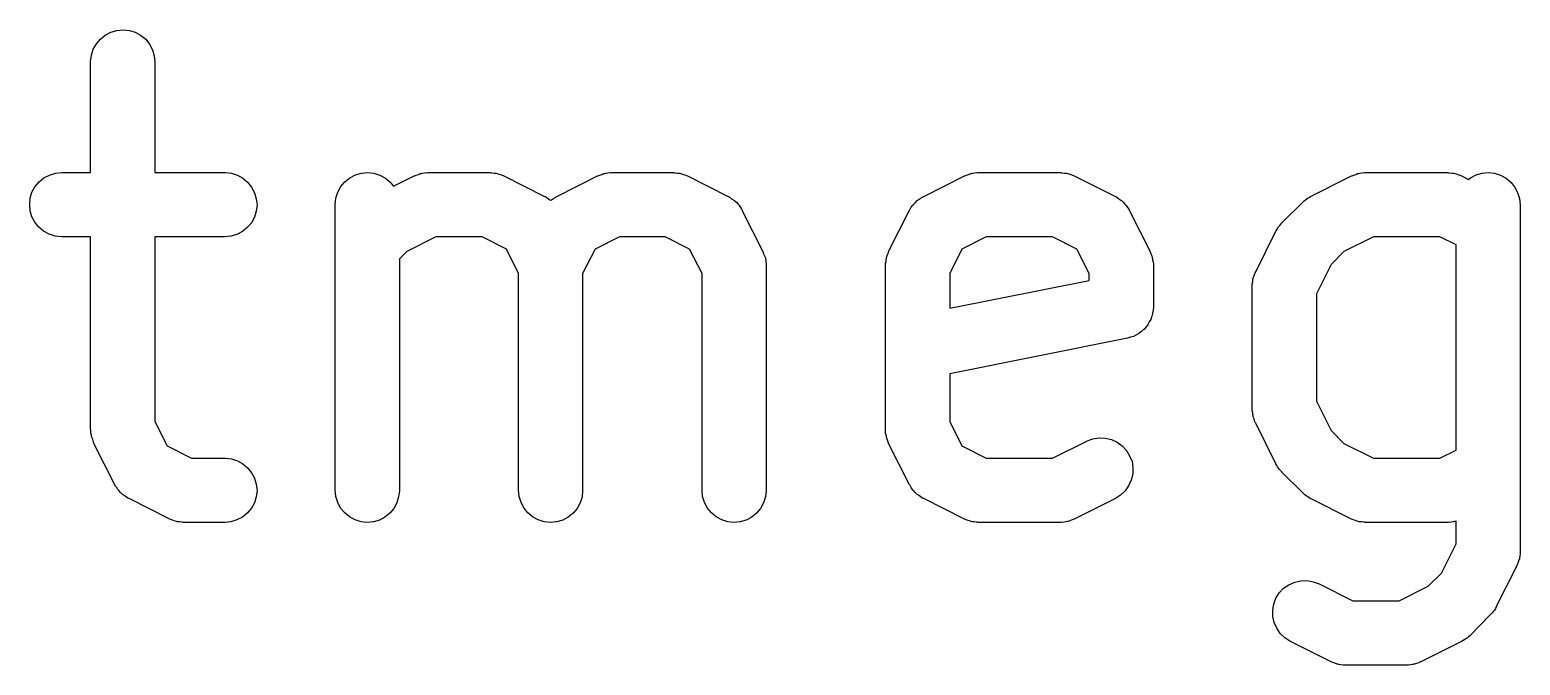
# Model space of a CAD drawing. Extents: x 37.5 to 124, y -108.8 to -35.9.
# Drawn here: x 106.336 to 109.819, y -43.235 to -41.751 of the extents above; entities that cross this region are included whole.
import ezdxf

# ---------------------------------------------------------------- set-up
doc = ezdxf.new("R2010")
doc.units = 0
doc.header["$MEASUREMENT"] = 0
doc.layers.add('BLACK', color=7, linetype='CONTINUOUS')

msp = doc.modelspace()

# ---------------------------------------------------------------- linework, layer by layer
at = {"layer": 'BLACK', "linetype": 'CONTINUOUS'}
for p, q in [((106.512, -41.7636), (106.525, -41.7568)), ((106.525, -41.7568), (106.539, -41.7527)), ((106.539, -41.7527), (106.554, -41.7514)), ((106.554, -41.7514), (106.569, -41.7529)), ((106.569, -41.7529), (106.582, -41.7572)), ((106.582, -41.7572), (106.595, -41.7642)), ((106.484, -41.7968), (106.492, -41.784)), ((106.492, -41.784), (106.501, -41.7728)), ((106.501, -41.7728), (106.512, -41.7636)), ((106.595, -41.7642), (106.607, -41.7735)), ((106.607, -41.7735), (106.616, -41.7849)), ((106.616, -41.7849), (106.623, -41.7978)), ((106.478, -41.8253), (106.48, -41.8108)), ((106.478, -41.8264), (106.478, -41.8253)), ((106.478, -42.0847), (106.478, -41.8264)), ((106.48, -41.8108), (106.484, -41.7968)), ((106.623, -41.7978), (106.627, -41.8118)), ((106.627, -41.8118), (106.628, -41.8264)), ((106.628, -41.8264), (106.628, -42.0847)), ((106.348, -42.1178), (106.358, -42.1065)), ((106.358, -42.1065), (106.369, -42.0972)), ((106.369, -42.0972), (106.382, -42.0904)), ((106.382, -42.0904), (106.396, -42.0861)), ((106.396, -42.0861), (106.411, -42.0847)), ((106.411, -42.0847), (106.478, -42.0847)), ((106.628, -42.0847), (106.792, -42.0847)), ((106.792, -42.0847), (106.793, -42.0847)), ((106.793, -42.0847), (106.807, -42.0864)), ((106.807, -42.0864), (106.821, -42.0908)), ((106.821, -42.0908), (106.834, -42.0978)), ((106.834, -42.0978), (106.845, -42.1072)), ((106.845, -42.1072), (106.854, -42.1186)), ((107.063, -42.1173), (107.072, -42.1061)), ((107.072, -42.1061), (107.084, -42.097)), ((107.084, -42.097), (107.097, -42.0902)), ((107.097, -42.0902), (107.111, -42.086)), ((107.111, -42.086), (107.125, -42.0847)), ((107.125, -42.0847), (107.14, -42.0862)), ((107.14, -42.0862), (107.154, -42.0906)), ((107.154, -42.0906), (107.167, -42.0975)), ((107.167, -42.0975), (107.178, -42.1069)), ((107.178, -42.1069), (107.186, -42.1167)), ((107.186, -42.1167), (107.234, -42.0926)), ((107.234, -42.0926), (107.235, -42.0922)), ((107.235, -42.0922), (107.237, -42.0914)), ((107.237, -42.0914), (107.239, -42.0904)), ((107.239, -42.0904), (107.244, -42.0889)), ((107.244, -42.0889), (107.249, -42.0871)), ((107.249, -42.0871), (107.251, -42.0868)), ((107.251, -42.0868), (107.253, -42.0861)), ((107.253, -42.0861), (107.258, -42.0856)), ((107.258, -42.0856), (107.263, -42.0848)), ((107.263, -42.0848), (107.266, -42.0849)), ((107.266, -42.0849), (107.268, -42.0847)), ((107.268, -42.0847), (107.411, -42.0847)), ((107.411, -42.0847), (107.412, -42.0847)), ((107.412, -42.0847), (107.414, -42.085)), ((107.414, -42.085), (107.416, -42.0849)), ((107.416, -42.0849), (107.421, -42.0858)), ((107.421, -42.0858), (107.426, -42.0864)), ((107.426, -42.0864), (107.428, -42.087)), ((107.428, -42.087), (107.43, -42.0874)), ((107.43, -42.0874), (107.435, -42.0892)), ((107.435, -42.0892), (107.44, -42.0908)), ((107.44, -42.0908), (107.442, -42.0918)), ((107.442, -42.0918), (107.444, -42.0926)), ((107.444, -42.0926), (107.539, -42.1403)), ((107.568, -42.1403), (107.663, -42.0926)), ((107.663, -42.0926), (107.664, -42.0922)), ((107.664, -42.0922), (107.666, -42.0914)), ((107.666, -42.0914), (107.668, -42.0904)), ((107.668, -42.0904), (107.673, -42.0889)), ((107.673, -42.0889), (107.677, -42.0871)), ((107.677, -42.0871), (107.68, -42.0868)), ((107.68, -42.0868), (107.682, -42.0861)), ((107.682, -42.0861), (107.687, -42.0856)), ((107.687, -42.0856), (107.692, -42.0848)), ((107.692, -42.0848), (107.694, -42.0849)), ((107.694, -42.0849), (107.696, -42.0847)), ((107.696, -42.0847), (107.839, -42.0847)), ((107.839, -42.0847), (107.84, -42.0847)), ((107.84, -42.0847), (107.842, -42.085)), ((107.842, -42.085), (107.845, -42.0849)), ((107.845, -42.0849), (107.85, -42.0858)), ((107.85, -42.0858), (107.855, -42.0864)), ((107.855, -42.0864), (107.857, -42.087)), ((107.857, -42.087), (107.859, -42.0874)), ((107.859, -42.0874), (107.864, -42.0892)), ((107.864, -42.0892), (107.869, -42.0908)), ((107.869, -42.0908), (107.871, -42.0918)), ((107.871, -42.0918), (107.873, -42.0926)), ((107.873, -42.0926), (107.968, -42.1403)), ((108.425, -42.1403), (108.52, -42.0926)), ((108.52, -42.0926), (108.521, -42.0922)), ((108.521, -42.0922), (108.523, -42.0914)), ((108.523, -42.0914), (108.525, -42.0904)), ((108.525, -42.0904), (108.53, -42.0889)), ((108.53, -42.0889), (108.535, -42.0871)), ((108.535, -42.0871), (108.537, -42.0868)), ((108.537, -42.0868), (108.539, -42.0861)), ((108.539, -42.0861), (108.544, -42.0856)), ((108.544, -42.0856), (108.549, -42.0848)), ((108.549, -42.0848), (108.551, -42.0849)), ((108.551, -42.0849), (108.553, -42.0847)), ((108.553, -42.0847), (108.744, -42.0847)), ((108.744, -42.0847), (108.745, -42.0847)), ((108.745, -42.0847), (108.747, -42.085)), ((108.747, -42.085), (108.749, -42.0849)), ((108.749, -42.0849), (108.754, -42.0858)), ((108.754, -42.0858), (108.759, -42.0864)), ((108.759, -42.0864), (108.762, -42.087)), ((108.762, -42.087), (108.764, -42.0874)), ((108.764, -42.0874), (108.769, -42.0892)), ((108.769, -42.0892), (108.773, -42.0908)), ((108.773, -42.0908), (108.775, -42.0918)), ((108.775, -42.0918), (108.777, -42.0926)), ((108.777, -42.0926), (108.873, -42.1403)), ((109.329, -42.1403), (109.425, -42.0926)), ((109.425, -42.0926), (109.426, -42.0922)), ((109.426, -42.0922), (109.428, -42.0914)), ((109.428, -42.0914), (109.43, -42.0904)), ((109.43, -42.0904), (109.435, -42.0889)), ((109.435, -42.0889), (109.439, -42.0871)), ((109.439, -42.0871), (109.442, -42.0868)), ((109.442, -42.0868), (109.444, -42.0861)), ((109.444, -42.0861), (109.449, -42.0856)), ((109.449, -42.0856), (109.454, -42.0848)), ((109.454, -42.0848), (109.456, -42.0849)), ((109.456, -42.0849), (109.458, -42.0847)), ((109.458, -42.0847), (109.649, -42.0847)), ((109.649, -42.0847), (109.65, -42.0847)), ((109.65, -42.0847), (109.652, -42.085)), ((109.652, -42.085), (109.654, -42.0849)), ((109.654, -42.0849), (109.659, -42.0858)), ((109.659, -42.0858), (109.664, -42.0864)), ((109.664, -42.0864), (109.666, -42.087)), ((109.666, -42.087), (109.669, -42.0874)), ((109.669, -42.0874), (109.673, -42.0892)), ((109.673, -42.0892), (109.678, -42.0908)), ((109.678, -42.0908), (109.68, -42.0918)), ((109.68, -42.0918), (109.682, -42.0926)), ((109.682, -42.0926), (109.698, -42.1006)), ((109.698, -42.1006), (109.703, -42.097)), ((109.703, -42.097), (109.716, -42.0902)), ((109.716, -42.0902), (109.73, -42.086)), ((109.73, -42.086), (109.744, -42.0847)), ((109.744, -42.0847), (109.759, -42.0862)), ((109.759, -42.0862), (109.773, -42.0906)), ((109.773, -42.0906), (109.786, -42.0975)), ((109.786, -42.0975), (109.797, -42.1069)), ((109.797, -42.1069), (109.806, -42.1182)), ((106.337, -42.1446), (106.341, -42.1306)), ((106.341, -42.1306), (106.348, -42.1178)), ((106.854, -42.1186), (106.861, -42.1316)), ((106.861, -42.1316), (106.865, -42.1457)), ((107.05, -42.1587), (107.051, -42.1441)), ((107.051, -42.1441), (107.056, -42.1302)), ((107.056, -42.1302), (107.063, -42.1173)), ((107.539, -42.1403), (107.54, -42.1407)), ((107.54, -42.1407), (107.542, -42.1416)), ((107.542, -42.1416), (107.543, -42.1423)), ((107.543, -42.1423), (107.548, -42.1456)), ((107.56, -42.145), (107.565, -42.1418)), ((107.565, -42.1418), (107.566, -42.1411)), ((107.566, -42.1411), (107.568, -42.1403)), ((107.968, -42.1403), (107.969, -42.1407)), ((107.969, -42.1407), (107.97, -42.1416)), ((107.97, -42.1416), (107.972, -42.1423)), ((107.972, -42.1423), (107.976, -42.1456)), ((108.417, -42.145), (108.422, -42.1418)), ((108.422, -42.1418), (108.423, -42.1411)), ((108.423, -42.1411), (108.425, -42.1403)), ((108.873, -42.1403), (108.874, -42.1407)), ((108.874, -42.1407), (108.875, -42.1416)), ((108.875, -42.1416), (108.876, -42.1423)), ((108.876, -42.1423), (108.881, -42.1456)), ((109.322, -42.1444), (109.326, -42.1425)), ((109.326, -42.1425), (109.329, -42.1403)), ((109.806, -42.1182), (109.813, -42.1311)), ((109.813, -42.1311), (109.817, -42.1451)), ((106.336, -42.1592), (106.337, -42.1446)), ((106.337, -42.1738), (106.336, -42.1592)), ((106.341, -42.1878), (106.337, -42.1738)), ((106.865, -42.1748), (106.861, -42.1888)), ((106.865, -42.1457), (106.867, -42.1602)), ((106.867, -42.1602), (106.865, -42.1748)), ((107.05, -42.1597), (107.05, -42.1587)), ((107.05, -42.8264), (107.05, -42.1597)), ((107.548, -42.1456), (107.553, -42.1487)), ((107.553, -42.1487), (107.553, -42.1495)), ((107.553, -42.1495), (107.554, -42.1492)), ((107.554, -42.1492), (107.555, -42.148)), ((107.555, -42.148), (107.56, -42.145)), ((107.976, -42.1456), (107.981, -42.1487)), ((107.981, -42.1487), (107.982, -42.1498)), ((107.982, -42.1498), (107.984, -42.1508)), ((107.984, -42.1508), (107.988, -42.1549)), ((107.988, -42.1549), (107.992, -42.1589)), ((107.992, -42.1589), (107.993, -42.1602)), ((107.993, -42.1602), (107.994, -42.1614)), ((107.994, -42.1614), (107.997, -42.1662)), ((107.997, -42.1662), (108, -42.1709)), ((108, -42.1709), (108.001, -42.1724)), ((108.001, -42.1724), (108.001, -42.1738)), ((108.001, -42.1738), (108.049, -42.269)), ((108.343, -42.269), (108.391, -42.1738)), ((108.391, -42.1738), (108.392, -42.1729)), ((108.392, -42.1715), (108.393, -42.17)), ((108.392, -42.1729), (108.392, -42.1715)), ((108.393, -42.17), (108.396, -42.1654)), ((108.396, -42.1654), (108.4, -42.1606)), ((108.4, -42.1606), (108.401, -42.1594)), ((108.401, -42.1594), (108.402, -42.1581)), ((108.402, -42.1581), (108.406, -42.1542)), ((108.406, -42.1542), (108.41, -42.1501)), ((108.41, -42.1501), (108.411, -42.1492)), ((108.411, -42.1492), (108.412, -42.148)), ((108.412, -42.148), (108.417, -42.145)), ((108.881, -42.1456), (108.886, -42.1487)), ((108.886, -42.1487), (108.887, -42.1498)), ((108.887, -42.1498), (108.888, -42.1508)), ((108.888, -42.1508), (108.892, -42.1549)), ((108.892, -42.1549), (108.896, -42.1589)), ((108.896, -42.1589), (108.897, -42.1602)), ((108.897, -42.1602), (108.898, -42.1614)), ((108.898, -42.1614), (108.901, -42.1662)), ((108.901, -42.1662), (108.905, -42.1709)), ((108.905, -42.1709), (108.905, -42.1724)), ((108.905, -42.1724), (108.906, -42.1738)), ((108.906, -42.1738), (108.954, -42.269)), ((109.262, -42.2019), (109.31, -42.1543)), ((109.31, -42.1543), (109.311, -42.1536)), ((109.311, -42.1536), (109.314, -42.1509)), ((109.314, -42.1509), (109.317, -42.148)), ((109.317, -42.148), (109.32, -42.1464)), ((109.32, -42.1464), (109.322, -42.1444)), ((109.817, -42.1451), (109.819, -42.1597)), ((109.819, -42.1597), (109.819, -42.9692)), ((106.348, -42.2008), (106.341, -42.1878)), ((106.357, -42.2122), (106.348, -42.2008)), ((106.368, -42.2216), (106.357, -42.2122)), ((106.844, -42.2129), (106.833, -42.2222)), ((106.854, -42.2017), (106.844, -42.2129)), ((106.861, -42.1888), (106.854, -42.2017)), ((109.251, -42.2169), (109.253, -42.2132)), ((109.253, -42.2132), (109.255, -42.2108)), ((109.255, -42.2108), (109.257, -42.2082)), ((109.257, -42.2082), (109.26, -42.2052)), ((109.26, -42.2052), (109.262, -42.2019)), ((106.381, -42.2286), (106.368, -42.2216)), ((106.395, -42.2331), (106.381, -42.2286)), ((106.41, -42.2347), (106.395, -42.2331)), ((106.411, -42.2347), (106.41, -42.2347)), ((106.478, -42.2347), (106.411, -42.2347)), ((106.478, -42.6835), (106.478, -42.2347)), ((106.792, -42.2347), (106.628, -42.2347)), ((106.628, -42.2347), (106.628, -42.6658)), ((106.806, -42.2333), (106.792, -42.2347)), ((106.82, -42.2291), (106.806, -42.2333)), ((106.833, -42.2222), (106.82, -42.2291)), ((107.285, -42.2347), (107.217, -42.269)), ((107.393, -42.2347), (107.285, -42.2347)), ((107.45, -42.2632), (107.393, -42.2347)), ((107.714, -42.2347), (107.657, -42.2632)), ((107.821, -42.2347), (107.714, -42.2347)), ((107.878, -42.2632), (107.821, -42.2347)), ((108.571, -42.2347), (108.514, -42.2632)), ((108.726, -42.2347), (108.571, -42.2347)), ((108.783, -42.2632), (108.726, -42.2347)), ((109.201, -42.3166), (109.248, -42.2214)), ((109.248, -42.2214), (109.249, -42.2205)), ((109.249, -42.2205), (109.251, -42.2169)), ((109.476, -42.2347), (109.407, -42.269)), ((109.631, -42.2347), (109.476, -42.2347)), ((109.669, -42.2537), (109.631, -42.2347)), ((107.217, -42.269), (107.2, -42.286)), ((107.478, -42.3203), (107.45, -42.2632)), ((107.657, -42.2632), (107.628, -42.3203)), ((107.907, -42.3203), (107.878, -42.2632)), ((108.049, -42.269), (108.05, -42.27)), ((108.05, -42.27), (108.05, -42.272)), ((108.05, -42.272), (108.051, -42.274)), ((108.051, -42.274), (108.053, -42.2789)), ((108.053, -42.2789), (108.055, -42.2837)), ((108.338, -42.2827), (108.34, -42.2779)), ((108.338, -42.2849), (108.338, -42.2827)), ((108.34, -42.2779), (108.342, -42.273)), ((108.342, -42.273), (108.343, -42.2711)), ((108.343, -42.2711), (108.343, -42.269)), ((108.514, -42.2632), (108.486, -42.3203)), ((108.812, -42.3203), (108.783, -42.2632)), ((108.954, -42.269), (108.954, -42.27)), ((108.954, -42.27), (108.955, -42.272)), ((108.955, -42.272), (108.956, -42.274)), ((108.956, -42.274), (108.958, -42.2789)), ((108.958, -42.2789), (108.959, -42.2837)), ((109.407, -42.269), (109.377, -42.2994)), ((109.669, -42.7324), (109.669, -42.2537)), ((107.2, -42.286), (107.2, -42.8264)), ((108.055, -42.2837), (108.055, -42.2859)), ((108.055, -42.2859), (108.056, -42.288)), ((108.056, -42.288), (108.056, -42.2931)), ((108.056, -42.2931), (108.057, -42.2982)), ((108.057, -42.2982), (108.057, -42.3004)), ((108.057, -42.3004), (108.057, -42.3026)), ((108.057, -42.3026), (108.057, -42.8264)), ((108.336, -42.2971), (108.337, -42.2921)), ((108.336, -42.2993), (108.336, -42.2971)), ((108.336, -42.3015), (108.336, -42.2993)), ((108.336, -42.3026), (108.336, -42.3015)), ((108.336, -42.6835), (108.336, -42.3026)), ((108.337, -42.287), (108.338, -42.2849)), ((108.337, -42.2921), (108.337, -42.287)), ((108.959, -42.2837), (108.96, -42.2859)), ((108.96, -42.2859), (108.96, -42.288)), ((108.96, -42.288), (108.961, -42.2931)), ((108.961, -42.2931), (108.962, -42.2982)), ((108.962, -42.2982), (108.962, -42.3004)), ((108.962, -42.3004), (108.962, -42.3026)), ((108.962, -42.3026), (108.962, -42.3978)), ((109.2, -42.3187), (109.201, -42.3166)), ((109.377, -42.2994), (109.343, -42.3679)), ((107.478, -42.8264), (107.478, -42.3203)), ((107.628, -42.3203), (107.628, -42.8264)), ((107.907, -42.8264), (107.907, -42.3203)), ((108.486, -42.3203), (108.486, -42.4016)), ((108.486, -42.4016), (108.812, -42.3363)), ((108.812, -42.3363), (108.812, -42.3203)), ((109.193, -42.3447), (109.194, -42.3397)), ((109.193, -42.3469), (109.193, -42.3447)), ((109.193, -42.3491), (109.193, -42.3469)), ((109.193, -42.3502), (109.193, -42.3491)), ((109.193, -42.6359), (109.193, -42.3502)), ((109.194, -42.3346), (109.195, -42.3325)), ((109.194, -42.3397), (109.194, -42.3346)), ((109.195, -42.3303), (109.197, -42.3255)), ((109.195, -42.3325), (109.195, -42.3303)), ((109.197, -42.3255), (109.199, -42.3206)), ((109.199, -42.3206), (109.2, -42.3187)), ((109.343, -42.3679), (109.343, -42.6182)), ((108.958, -42.4201), (108.956, -42.4267)), ((108.96, -42.4134), (108.958, -42.4201)), ((108.961, -42.4058), (108.96, -42.4127)), ((108.96, -42.4127), (108.96, -42.4131)), ((108.96, -42.4131), (108.96, -42.4134)), ((108.962, -42.3989), (108.961, -42.4058)), ((108.962, -42.3978), (108.962, -42.3982)), ((108.962, -42.3982), (108.962, -42.3982)), ((108.962, -42.3982), (108.962, -42.3982)), ((108.962, -42.3982), (108.962, -42.3989)), ((108.934, -42.4558), (108.928, -42.4602)), ((108.939, -42.4514), (108.934, -42.4558)), ((108.94, -42.4509), (108.939, -42.4511)), ((108.939, -42.4511), (108.939, -42.4514)), ((108.944, -42.4456), (108.94, -42.4509)), ((108.949, -42.4402), (108.944, -42.4456)), ((108.952, -42.4335), (108.949, -42.4396)), ((108.949, -42.4396), (108.949, -42.4399)), ((108.949, -42.4399), (108.949, -42.4402)), ((108.956, -42.4274), (108.952, -42.4335)), ((108.956, -42.4267), (108.956, -42.427)), ((108.956, -42.427), (108.956, -42.4274)), ((108.901, -42.4714), (108.486, -42.5545)), ((108.908, -42.4693), (108.901, -42.4714)), ((108.915, -42.4673), (108.908, -42.4693)), ((108.922, -42.4638), (108.915, -42.4671)), ((108.915, -42.4671), (108.915, -42.4672)), ((108.915, -42.4672), (108.915, -42.4673)), ((108.928, -42.4606), (108.922, -42.4638)), ((108.928, -42.4602), (108.928, -42.4604)), ((108.928, -42.4604), (108.928, -42.4606)), ((108.486, -42.5545), (108.486, -42.6658)), ((109.343, -42.6182), (109.377, -42.6867)), ((106.628, -42.6658), (106.657, -42.7229)), ((108.486, -42.6658), (108.514, -42.7229)), ((109.193, -42.6381), (109.193, -42.6359)), ((109.193, -42.6403), (109.193, -42.6381)), ((109.194, -42.6454), (109.193, -42.6403)), ((109.194, -42.6505), (109.194, -42.6454)), ((109.195, -42.6526), (109.194, -42.6505)), ((109.195, -42.6548), (109.195, -42.6526)), ((109.197, -42.6596), (109.195, -42.6548)), ((109.198, -42.6645), (109.197, -42.6596)), ((109.199, -42.6664), (109.198, -42.6645)), ((109.2, -42.6685), (109.199, -42.6664)), ((106.479, -42.6857), (106.478, -42.6835)), ((106.479, -42.6879), (106.479, -42.6857)), ((106.479, -42.693), (106.479, -42.6879)), ((106.48, -42.6981), (106.479, -42.693)), ((106.48, -42.7002), (106.48, -42.6981)), ((106.481, -42.7024), (106.48, -42.7002)), ((108.336, -42.6857), (108.336, -42.6835)), ((108.336, -42.6879), (108.336, -42.6857)), ((108.336, -42.693), (108.336, -42.6879)), ((108.337, -42.6981), (108.336, -42.693)), ((108.338, -42.7002), (108.337, -42.6981)), ((108.338, -42.7024), (108.338, -42.7002)), ((109.201, -42.6694), (109.2, -42.6685)), ((109.248, -42.7647), (109.201, -42.6694)), ((109.377, -42.6867), (109.407, -42.7171)), ((106.483, -42.7072), (106.481, -42.7024)), ((106.484, -42.7121), (106.483, -42.7072)), ((106.485, -42.7141), (106.484, -42.7121)), ((106.486, -42.7161), (106.485, -42.7141)), ((106.486, -42.7171), (106.486, -42.7161)), ((106.534, -42.8123), (106.486, -42.7171)), ((106.657, -42.7229), (106.714, -42.7514)), ((108.34, -42.7072), (108.338, -42.7024)), ((108.341, -42.7121), (108.34, -42.7072)), ((108.342, -42.7141), (108.341, -42.7121)), ((108.343, -42.7161), (108.342, -42.7141)), ((108.343, -42.7171), (108.343, -42.7161)), ((108.391, -42.8123), (108.343, -42.7171)), ((108.514, -42.7229), (108.571, -42.7514)), ((108.726, -42.7514), (108.806, -42.7117)), ((108.806, -42.7117), (108.807, -42.7112)), ((108.807, -42.7112), (108.82, -42.7062)), ((108.82, -42.7062), (108.835, -42.7039)), ((108.835, -42.7039), (108.849, -42.7045)), ((108.849, -42.7045), (108.864, -42.7079)), ((108.864, -42.7079), (108.877, -42.714)), ((108.877, -42.714), (108.889, -42.7225)), ((108.889, -42.7225), (108.899, -42.7332)), ((108.899, -42.7332), (108.906, -42.7457)), ((109.407, -42.7171), (109.476, -42.7514)), ((109.631, -42.7514), (109.669, -42.7324)), ((106.714, -42.7514), (106.792, -42.7514)), ((106.792, -42.7514), (106.793, -42.7514)), ((106.793, -42.7514), (106.807, -42.753)), ((106.807, -42.753), (106.821, -42.7574)), ((106.821, -42.7574), (106.834, -42.7645)), ((106.834, -42.7645), (106.845, -42.7739)), ((108.571, -42.7514), (108.726, -42.7514)), ((108.906, -42.7457), (108.912, -42.7594)), ((108.912, -42.7594), (108.914, -42.7738)), ((109.25, -42.7683), (109.248, -42.7647)), ((109.252, -42.772), (109.25, -42.7683)), ((109.476, -42.7514), (109.631, -42.7514)), ((106.845, -42.7739), (106.854, -42.7853)), ((106.854, -42.7853), (106.861, -42.7983)), ((106.861, -42.7983), (106.865, -42.8123)), ((108.91, -42.8027), (108.904, -42.8161)), ((108.914, -42.7885), (108.91, -42.8027)), ((108.914, -42.7738), (108.914, -42.7885)), ((109.254, -42.7744), (109.252, -42.772)), ((109.256, -42.7771), (109.254, -42.7744)), ((109.259, -42.7801), (109.256, -42.7771)), ((109.262, -42.7834), (109.259, -42.7801)), ((109.262, -42.7842), (109.262, -42.7834)), ((109.31, -42.8318), (109.262, -42.7842)), ((106.535, -42.8137), (106.534, -42.8123)), ((106.535, -42.8152), (106.535, -42.8137)), ((106.539, -42.8199), (106.535, -42.8152)), ((106.542, -42.8247), (106.539, -42.8199)), ((106.543, -42.8259), (106.542, -42.8247)), ((106.544, -42.8272), (106.543, -42.8259)), ((106.548, -42.8312), (106.544, -42.8272)), ((106.552, -42.8353), (106.548, -42.8312)), ((106.553, -42.8363), (106.552, -42.8353)), ((106.554, -42.8374), (106.553, -42.8363)), ((106.559, -42.8405), (106.554, -42.8374)), ((106.564, -42.8438), (106.559, -42.8405)), ((106.865, -42.8123), (106.867, -42.8269)), ((106.867, -42.8269), (106.865, -42.8415)), ((107.051, -42.8409), (107.05, -42.8264)), ((107.056, -42.855), (107.051, -42.8409)), ((107.2, -42.8274), (107.198, -42.842)), ((107.2, -42.8264), (107.2, -42.8274)), ((107.48, -42.8409), (107.478, -42.8264)), ((107.484, -42.855), (107.48, -42.8409)), ((107.628, -42.8274), (107.627, -42.842)), ((107.628, -42.8264), (107.628, -42.8274)), ((107.908, -42.8409), (107.907, -42.8264)), ((107.913, -42.855), (107.908, -42.8409)), ((108.057, -42.8274), (108.055, -42.842)), ((108.057, -42.8264), (108.057, -42.8274)), ((108.392, -42.8137), (108.391, -42.8123)), ((108.393, -42.8152), (108.392, -42.8137)), ((108.396, -42.8199), (108.393, -42.8152)), ((108.399, -42.8247), (108.396, -42.8199)), ((108.4, -42.8259), (108.399, -42.8247)), ((108.401, -42.8272), (108.4, -42.8259)), ((108.405, -42.8312), (108.401, -42.8272)), ((108.409, -42.8353), (108.405, -42.8312)), ((108.41, -42.8363), (108.409, -42.8353)), ((108.411, -42.8374), (108.41, -42.8363)), ((108.416, -42.8405), (108.411, -42.8374)), ((108.421, -42.8438), (108.416, -42.8405)), ((108.885, -42.8381), (108.873, -42.8458)), ((108.896, -42.828), (108.885, -42.8381)), ((108.904, -42.8161), (108.896, -42.828)), ((109.313, -42.8345), (109.31, -42.8318)), ((109.316, -42.8374), (109.313, -42.8345)), ((109.319, -42.8391), (109.316, -42.8374)), ((109.321, -42.8411), (109.319, -42.8391)), ((106.565, -42.8445), (106.564, -42.8438)), ((106.567, -42.8454), (106.565, -42.8445)), ((106.568, -42.8458), (106.567, -42.8454)), ((106.663, -42.8935), (106.568, -42.8458)), ((106.854, -42.8683), (106.844, -42.8796)), ((106.861, -42.8554), (106.854, -42.8683)), ((106.865, -42.8415), (106.861, -42.8554)), ((107.062, -42.8679), (107.056, -42.855)), ((107.072, -42.8792), (107.062, -42.8679)), ((107.187, -42.8688), (107.177, -42.88)), ((107.194, -42.8559), (107.187, -42.8688)), ((107.198, -42.842), (107.194, -42.8559)), ((107.491, -42.8679), (107.484, -42.855)), ((107.5, -42.8792), (107.491, -42.8679)), ((107.615, -42.8688), (107.606, -42.88)), ((107.622, -42.8559), (107.615, -42.8688)), ((107.627, -42.842), (107.622, -42.8559)), ((107.92, -42.8679), (107.913, -42.855)), ((107.929, -42.8792), (107.92, -42.8679)), ((108.044, -42.8688), (108.034, -42.88)), ((108.051, -42.8559), (108.044, -42.8688)), ((108.055, -42.842), (108.051, -42.8559)), ((108.422, -42.8445), (108.421, -42.8438)), ((108.424, -42.8454), (108.422, -42.8445)), ((108.425, -42.8458), (108.424, -42.8454)), ((108.52, -42.8935), (108.425, -42.8458)), ((108.873, -42.8458), (108.777, -42.8935)), ((109.325, -42.8431), (109.321, -42.8411)), ((109.328, -42.8454), (109.325, -42.8431)), ((109.329, -42.8458), (109.328, -42.8454)), ((109.425, -42.8935), (109.329, -42.8458)), ((106.665, -42.8943), (106.663, -42.8935)), ((106.667, -42.8953), (106.665, -42.8943)), ((106.672, -42.8969), (106.667, -42.8953)), ((106.676, -42.8987), (106.672, -42.8969)), ((106.679, -42.8991), (106.676, -42.8987)), ((106.681, -42.8997), (106.679, -42.8991)), ((106.686, -42.9003), (106.681, -42.8997)), ((106.691, -42.9012), (106.686, -42.9003)), ((106.693, -42.9011), (106.691, -42.9012)), ((106.695, -42.9014), (106.693, -42.9011)), ((106.696, -42.9014), (106.695, -42.9014)), ((106.792, -42.9014), (106.696, -42.9014)), ((106.806, -42.9), (106.792, -42.9014)), ((106.82, -42.8957), (106.806, -42.9)), ((106.833, -42.8888), (106.82, -42.8957)), ((106.844, -42.8796), (106.833, -42.8888)), ((107.083, -42.8886), (107.072, -42.8792)), ((107.096, -42.8955), (107.083, -42.8886)), ((107.11, -42.8998), (107.096, -42.8955)), ((107.124, -42.9014), (107.11, -42.8998)), ((107.139, -42.9001), (107.124, -42.9014)), ((107.153, -42.8959), (107.139, -42.9001)), ((107.166, -42.8891), (107.153, -42.8959)), ((107.177, -42.88), (107.166, -42.8891)), ((107.511, -42.8886), (107.5, -42.8792)), ((107.524, -42.8955), (107.511, -42.8886)), ((107.538, -42.8998), (107.524, -42.8955)), ((107.553, -42.9014), (107.538, -42.8998)), ((107.567, -42.9001), (107.553, -42.9014)), ((107.582, -42.8959), (107.567, -42.9001)), ((107.594, -42.8891), (107.582, -42.8959)), ((107.606, -42.88), (107.594, -42.8891)), ((107.94, -42.8886), (107.929, -42.8792)), ((107.953, -42.8955), (107.94, -42.8886)), ((107.967, -42.8998), (107.953, -42.8955)), ((107.981, -42.9014), (107.967, -42.8998)), ((107.996, -42.9001), (107.981, -42.9014)), ((108.01, -42.8959), (107.996, -42.9001)), ((108.023, -42.8891), (108.01, -42.8959)), ((108.034, -42.88), (108.023, -42.8891)), ((108.522, -42.8943), (108.52, -42.8935)), ((108.524, -42.8953), (108.522, -42.8943)), ((108.529, -42.8969), (108.524, -42.8953)), ((108.534, -42.8987), (108.529, -42.8969)), ((108.536, -42.8991), (108.534, -42.8987)), ((108.538, -42.8997), (108.536, -42.8991)), ((108.543, -42.9003), (108.538, -42.8997)), ((108.548, -42.9012), (108.543, -42.9003)), ((108.55, -42.9011), (108.548, -42.9012)), ((108.552, -42.9014), (108.55, -42.9011)), ((108.553, -42.9014), (108.552, -42.9014)), ((108.744, -42.9014), (108.553, -42.9014)), ((108.746, -42.9012), (108.744, -42.9014)), ((108.748, -42.9013), (108.746, -42.9012)), ((108.753, -42.9005), (108.748, -42.9013)), ((108.758, -42.9), (108.753, -42.9005)), ((108.761, -42.8993), (108.758, -42.9)), ((108.763, -42.899), (108.761, -42.8993)), ((108.768, -42.8972), (108.763, -42.899)), ((108.772, -42.8957), (108.768, -42.8972)), ((108.774, -42.8947), (108.772, -42.8957)), ((108.777, -42.8939), (108.774, -42.8947)), ((108.777, -42.8935), (108.777, -42.8939)), ((109.427, -42.8943), (109.425, -42.8935)), ((109.429, -42.8953), (109.427, -42.8943)), ((109.434, -42.8969), (109.429, -42.8953)), ((109.438, -42.8987), (109.434, -42.8969)), ((109.44, -42.8991), (109.438, -42.8987)), ((109.443, -42.8997), (109.44, -42.8991)), ((109.448, -42.9003), (109.443, -42.8997)), ((109.453, -42.9012), (109.448, -42.9003)), ((109.455, -42.9011), (109.453, -42.9012)), ((109.457, -42.9014), (109.455, -42.9011)), ((109.458, -42.9014), (109.457, -42.9014)), ((109.649, -42.9014), (109.458, -42.9014)), ((109.651, -42.9012), (109.649, -42.9014)), ((109.653, -42.9013), (109.651, -42.9012)), ((109.658, -42.9005), (109.653, -42.9013)), ((109.663, -42.9), (109.658, -42.9005)), ((109.665, -42.8993), (109.663, -42.9)), ((109.668, -42.899), (109.665, -42.8993)), ((109.669, -42.8985), (109.668, -42.899)), ((109.669, -42.9515), (109.669, -42.8985)), ((109.635, -43.02), (109.669, -42.9515)), ((109.818, -42.9797), (109.817, -42.9848)), ((109.819, -42.9747), (109.818, -42.9797)), ((109.819, -42.9692), (109.819, -42.9703)), ((109.819, -42.9703), (109.819, -42.9725)), ((109.819, -42.9725), (109.819, -42.9747)), ((109.811, -43.0028), (109.763, -43.098)), ((109.812, -43.0007), (109.811, -43.0028)), ((109.813, -42.9988), (109.812, -43.0007)), ((109.814, -42.9939), (109.813, -42.9988)), ((109.816, -42.9891), (109.814, -42.9939)), ((109.817, -42.9869), (109.816, -42.9891)), ((109.817, -42.9848), (109.817, -42.9869)), ((109.266, -43.0552), (109.278, -43.0468)), ((109.278, -43.0468), (109.292, -43.0409)), ((109.292, -43.0409), (109.306, -43.0377)), ((109.306, -43.0377), (109.321, -43.0373)), ((109.321, -43.0373), (109.335, -43.0398)), ((109.335, -43.0398), (109.349, -43.045)), ((109.349, -43.045), (109.428, -43.0847)), ((109.604, -43.0505), (109.635, -43.02)), ((109.243, -43.0917), (109.248, -43.0781)), ((109.248, -43.0781), (109.256, -43.0658)), ((109.256, -43.0658), (109.266, -43.0552)), ((109.428, -43.0847), (109.536, -43.0847)), ((109.536, -43.0847), (109.604, -43.0505)), ((109.241, -43.1061), (109.243, -43.0917)), ((109.241, -43.1208), (109.241, -43.1061)), ((109.749, -43.1175), (109.702, -43.1651)), ((109.752, -43.1143), (109.749, -43.1175)), ((109.755, -43.1112), (109.752, -43.1143)), ((109.757, -43.1086), (109.755, -43.1112)), ((109.759, -43.1062), (109.757, -43.1086)), ((109.761, -43.1025), (109.759, -43.1062)), ((109.763, -43.0989), (109.761, -43.1025)), ((109.763, -43.098), (109.763, -43.0989)), ((109.244, -43.1351), (109.241, -43.1208)), ((109.25, -43.1485), (109.244, -43.1351)), ((109.258, -43.1605), (109.25, -43.1485)), ((109.269, -43.1707), (109.258, -43.1605)), ((109.281, -43.1787), (109.269, -43.1707)), ((109.282, -43.1792), (109.281, -43.1787)), ((109.377, -43.2268), (109.282, -43.1792)), ((109.682, -43.1792), (109.587, -43.2268)), ((109.686, -43.1769), (109.682, -43.1792)), ((109.69, -43.175), (109.686, -43.1769)), ((109.692, -43.173), (109.69, -43.175)), ((109.695, -43.1714), (109.692, -43.173)), ((109.698, -43.1685), (109.695, -43.1714)), ((109.701, -43.1659), (109.698, -43.1685)), ((109.702, -43.1651), (109.701, -43.1659)), ((109.379, -43.2276), (109.377, -43.2268)), ((109.381, -43.2286), (109.379, -43.2276)), ((109.386, -43.2302), (109.381, -43.2286)), ((109.391, -43.232), (109.386, -43.2302)), ((109.393, -43.2324), (109.391, -43.232)), ((109.395, -43.2331), (109.393, -43.2324)), ((109.4, -43.2336), (109.395, -43.2331)), ((109.405, -43.2345), (109.4, -43.2336)), ((109.407, -43.2345), (109.405, -43.2345)), ((109.41, -43.2347), (109.407, -43.2345)), ((109.411, -43.2347), (109.41, -43.2347)), ((109.553, -43.2347), (109.411, -43.2347)), ((109.556, -43.2345), (109.553, -43.2347)), ((109.558, -43.2346), (109.556, -43.2345)), ((109.563, -43.2338), (109.558, -43.2346)), ((109.568, -43.2333), (109.563, -43.2338)), ((109.57, -43.2326), (109.568, -43.2333)), ((109.572, -43.2323), (109.57, -43.2326)), ((109.577, -43.2305), (109.572, -43.2323)), ((109.582, -43.2291), (109.577, -43.2305)), ((109.584, -43.228), (109.582, -43.2291)), ((109.586, -43.2273), (109.584, -43.228)), ((109.587, -43.2268), (109.586, -43.2273))]:
    msp.add_line(p, q, dxfattribs=at)

doc.saveas('drawing.dxf')
